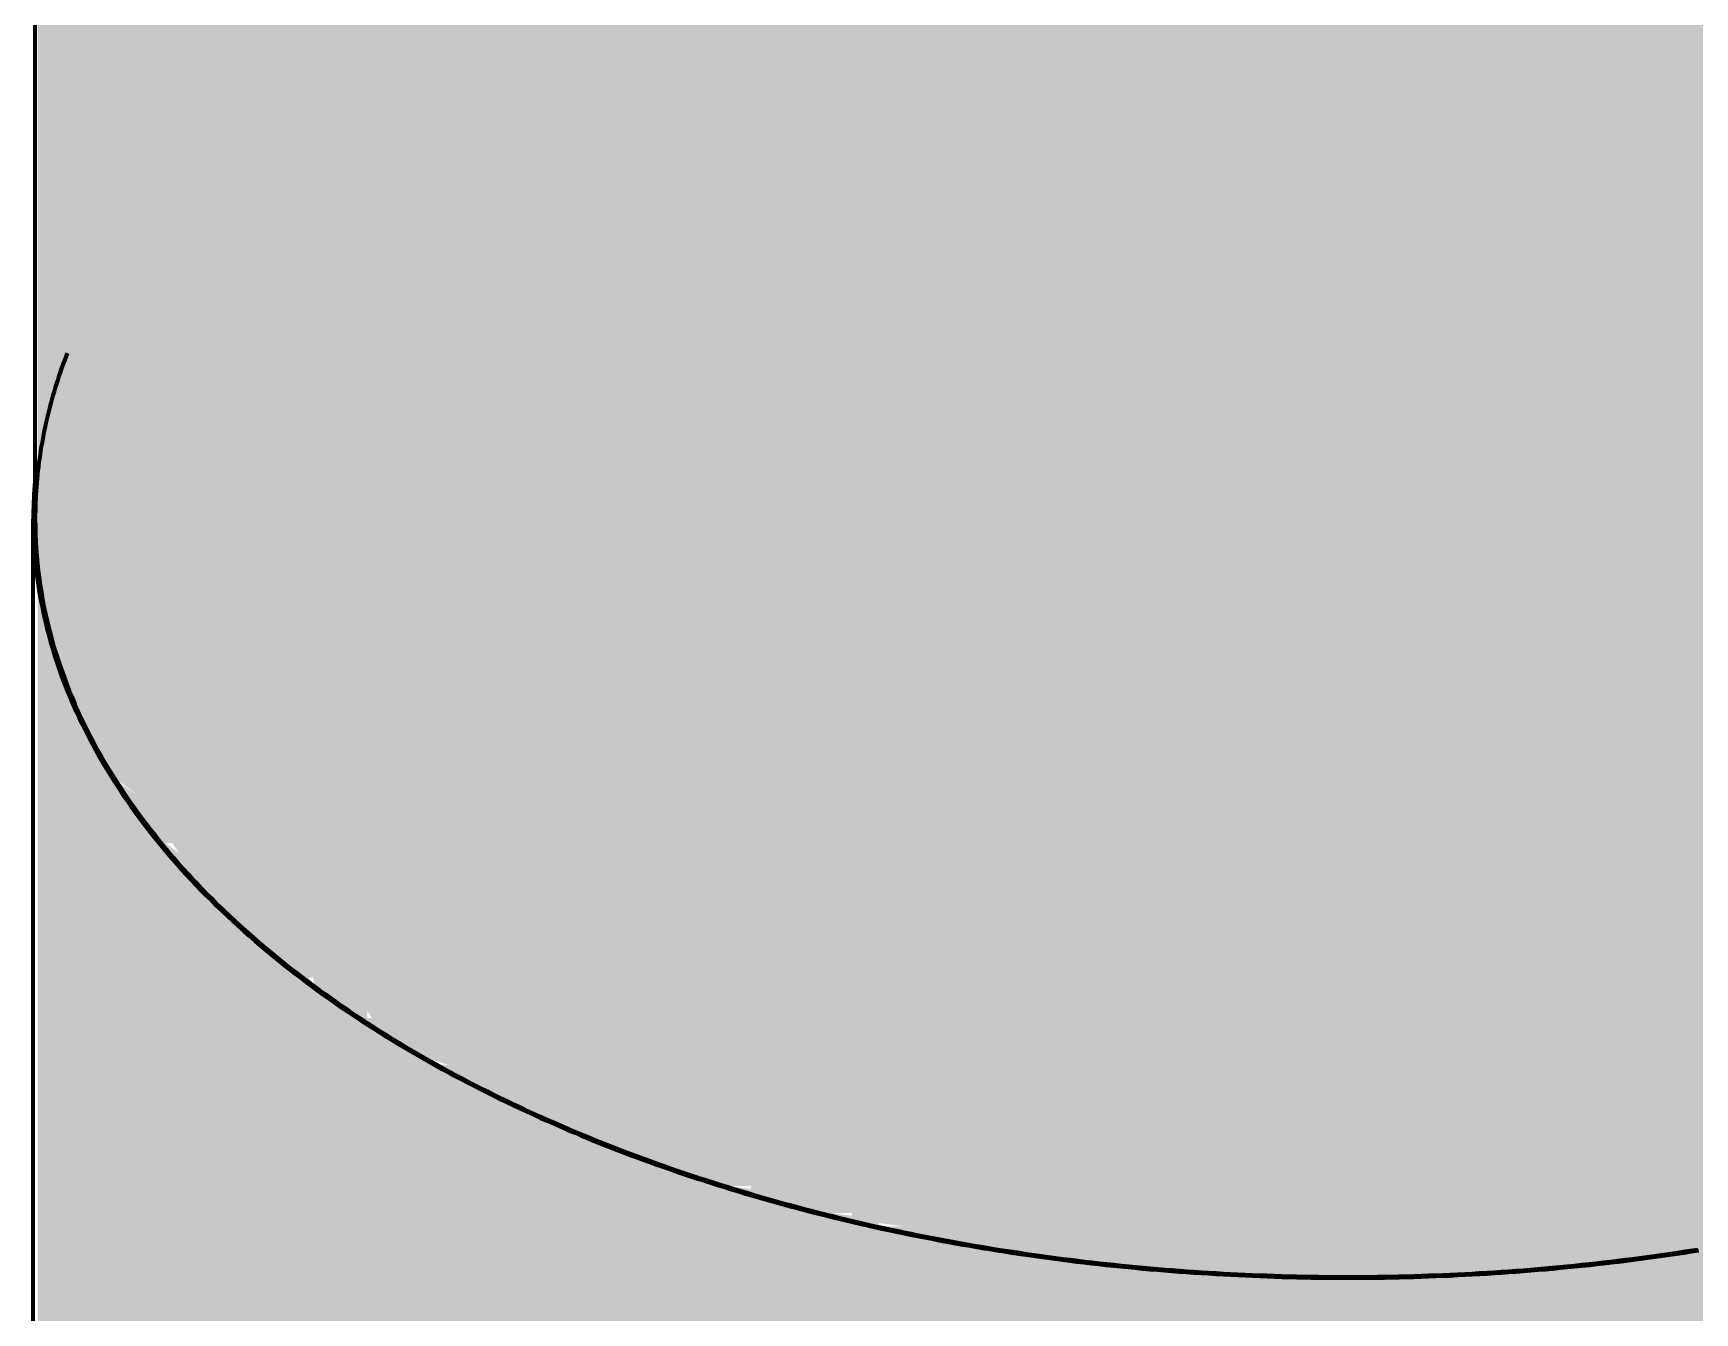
# Model space of a CAD drawing. Header units: millimetres. Extents: x 0 to 420, y 0 to 297.
# Drawn here: x 215.06 to 239.75, y 198.95 to 217.97 of the extents above; entities that cross this region are included whole.
import ezdxf

# ---------------------------------------------------------------- set-up
doc = ezdxf.new("R2010")
doc.units = ezdxf.units.MM
doc.layers.add('01-VISIBLE', color=7, linetype='CONTINUOUS', lineweight=70)
doc.layers.add('13-GRAFICA', color=30, linetype='CONTINUOUS', lineweight=18)

msp = doc.modelspace()

# ---------------------------------------------------------------- hatches: boundary and pattern name
at = {"layer": '13-GRAFICA', "true_color": 0xb21820}
h = msp.add_hatch(color=7, dxfattribs=at)
h.dxf.hatch_style = 1
h.paths.add_polyline_path([(215.126, 188.232), (215.226, 188.232), (215.226, 187.532), (215.326, 187.532), (215.326, 186.832), (215.426, 186.832), (215.426, 191.432), (215.326, 191.432), (215.326, 191.632), (215.426, 191.632), (215.426, 209.132), (215.326, 209.132), (215.326, 209.532), (215.226, 209.532), (215.226, 210.632), (215.126, 210.632), (215.126, 233.832), (215.226, 233.832), (215.226, 233.032), (215.326, 233.032), (215.426, 231.632), (215.526, 231.632), (215.526, 231.432), (215.626, 231.382), (215.626, 208.332), (215.626, 190.732), (215.626, 184.832), (215.526, 184.832), (215.526, 184.732), (215.326, 184.632), (215.226, 184.232), (215.126, 184.232)])
h = msp.add_hatch(color=7, dxfattribs=at)
h.dxf.hatch_style = 1
h.paths.add_polyline_path([(215.726, 231.332), (215.726, 231.132), (215.826, 231.132), (215.826, 230.932), (215.926, 230.932), (215.926, 230.732), (216.026, 230.732), (216.226, 230.132), (216.426, 230.032), (216.426, 229.832), (216.526, 229.832), (216.726, 229.232), (216.726, 206.432), (216.626, 206.432), (216.626, 206.632), (216.226, 206.932), (216.226, 207.132), (216.026, 207.232), (215.926, 207.732), (215.826, 207.732), (215.826, 208.032), (215.726, 208.032), (215.726, 208.332), (215.626, 208.332), (215.626, 231.382)])
h = msp.add_hatch(color=7, dxfattribs=at)
h.dxf.hatch_style = 1
h.paths.add_polyline_path([(216.926, 229.132), (217.026, 228.732), (217.026, 205.932), (217.026, 188.432), (217.026, 174.232), (216.926, 174.432), (216.726, 174.432), (216.726, 174.532), (216.726, 188.932), (216.726, 206.432), (216.726, 229.232)])
h = msp.add_hatch(color=7, dxfattribs=at)
h.dxf.hatch_style = 1
h.paths.add_polyline_path([(217.126, 228.732), (219.226, 226.532), (219.226, 203.932), (219.126, 203.932), (218.926, 204.232), (218.726, 204.232), (218.526, 204.532), (218.326, 204.532), (218.226, 204.732), (218.026, 204.732), (218.026, 204.832), (217.826, 204.932), (217.826, 205.132), (217.426, 205.432), (217.426, 205.632), (217.326, 205.632), (217.126, 205.932), (217.026, 205.932), (217.026, 228.732)])
h = msp.add_hatch(color=7, dxfattribs=at)
h.dxf.hatch_style = 1
h.paths.add_polyline_path([(222.726, 224.532), (222.826, 224.332), (223.126, 224.332), (223.126, 224.232), (223.426, 224.232), (223.426, 224.132), (223.726, 224.132), (223.726, 224.032), (224.626, 223.832), (224.626, 223.732), (224.826, 223.732), (224.826, 223.632), (225.126, 223.632), (225.126, 223.532), (225.426, 223.532), (225.426, 223.432), (225.726, 223.432), (225.726, 223.332), (226.026, 223.332), (226.026, 223.232), (226.326, 223.232), (226.326, 223.132), (226.626, 223.132), (226.626, 223.032), (226.926, 223.032), (226.926, 222.932), (228.126, 222.832), (228.126, 222.732), (229.226, 222.632), (229.226, 222.532), (229.726, 222.532), (229.726, 222.432), (230.326, 222.432), (230.326, 222.332), (230.826, 222.332), (230.826, 222.232), (232.526, 222.232), (232.526, 222.132), (235.326, 222.132), (235.326, 222.032), (235.826, 222.032), (235.826, 222.132), (236.826, 222.132), (236.826, 222.232), (237.726, 222.232), (237.726, 222.332), (239.626, 222.432), (239.626, 222.532), (240.426, 222.532), (240.426, 222.632), (240.726, 222.632), (240.726, 222.732), (241.126, 222.732), (241.126, 222.832), (241.526, 222.832), (241.526, 222.932), (241.926, 222.932), (241.926, 223.032), (242.326, 223.032), (242.326, 223.132), (242.726, 223.132), (242.726, 223.232), (243.126, 223.232), (243.126, 223.332), (243.426, 223.332), (243.426, 223.432), (243.826, 223.432), (243.826, 223.532), (244.526, 223.632), (244.526, 223.732), (244.726, 223.732), (244.726, 223.832), (245.026, 223.832), (245.026, 223.932), (245.226, 223.932), (245.226, 224.032), (245.426, 224.032), (245.426, 224.132), (245.626, 224.132), (245.626, 224.232), (245.826, 224.232), (245.826, 224.332), (246.126, 224.332), (246.126, 224.432), (246.326, 224.432), (246.326, 224.532), (246.526, 224.532), (246.526, 224.632), (246.726, 224.632), (246.726, 224.732), (246.926, 224.732), (246.926, 224.832), (247.226, 224.832), (247.226, 224.932), (247.426, 224.932), (247.426, 225.032), (247.626, 225.032), (247.626, 225.132), (247.826, 225.132), (247.826, 225.232), (248.126, 225.332), (248.126, 214.432), (248.026, 214.432), (248.026, 214.232), (247.826, 214.132), (247.826, 213.932), (247.526, 213.732), (247.526, 213.532), (247.326, 213.432), (247.326, 213.232), (247.226, 213.232), (247.126, 212.932), (247.026, 212.932), (247.026, 207.832), (247.226, 207.832), (247.226, 207.732), (247.526, 207.832), (247.626, 208.032), (248.226, 208.232), (248.326, 208.432), (248.726, 208.532), (248.826, 208.732), (249.426, 208.932), (249.526, 209.132), (250.126, 209.332), (250.126, 213.732), (250.226, 213.732), (250.326, 213.932), (250.526, 213.932), (250.526, 214.132), (250.626, 214.132), (250.626, 227.232), (250.926, 227.332), (250.926, 227.532), (251.326, 227.832), (251.326, 228.032), (251.726, 228.332), (251.726, 228.532), (252.026, 228.732), (252.026, 205.632), (251.926, 205.632), (251.726, 205.332), (251.526, 205.332), (251.026, 204.732), (250.826, 204.732), (250.326, 204.132), (250.126, 204.132), (249.526, 203.432), (249.326, 203.432), (249.326, 203.332), (248.726, 203.132), (248.626, 202.932), (248.426, 202.932), (248.426, 202.832), (248.226, 202.832), (248.226, 202.732), (248.026, 202.732), (248.026, 202.632), (247.826, 202.632), (247.826, 202.532), (247.226, 202.332), (247.126, 202.132), (246.926, 202.132), (246.926, 202.032), (246.726, 202.032), (246.726, 201.932), (246.526, 201.932), (246.526, 201.832), (246.326, 201.832), (246.326, 201.732), (246.126, 201.732), (246.126, 201.632), (245.926, 201.632), (245.926, 201.532), (245.226, 201.432), (245.226, 201.332), (244.926, 201.332), (244.926, 201.232), (244.626, 201.232), (244.626, 201.132), (244.326, 201.132), (244.326, 201.032), (244.026, 201.032), (244.026, 200.932), (243.726, 200.932), (243.726, 200.832), (243.426, 200.832), (243.426, 200.732), (243.126, 200.732), (243.126, 200.632), (242.826, 200.632), (242.826, 200.532), (242.526, 200.532), (242.526, 200.432), (242.226, 200.432), (242.226, 200.332), (241.026, 200.232), (241.026, 200.132), (240.426, 200.132), (240.426, 200.032), (239.826, 200.032), (239.826, 199.932), (239.226, 199.932), (239.226, 199.832), (238.626, 199.832), (238.626, 199.732), (238.026, 199.732), (238.026, 199.632), (232.526, 199.532), (232.526, 199.632), (231.626, 199.632), (231.626, 199.732), (230.726, 199.732), (230.726, 199.832), (228.426, 200.032), (228.426, 200.132), (228.026, 200.132), (228.026, 200.232), (227.226, 200.332), (227.226, 200.432), (226.926, 200.432), (226.926, 200.532), (226.526, 200.532), (226.526, 200.632), (226.126, 200.632), (226.126, 200.732), (225.726, 200.732), (225.726, 200.832), (225.426, 200.832), (225.426, 200.932), (225.026, 200.932), (225.026, 201.032), (224.326, 201.132), (224.326, 201.232), (224.126, 201.232), (224.126, 201.332), (223.926, 201.332), (223.926, 201.432), (223.626, 201.432), (223.626, 201.532), (223.426, 201.532), (223.426, 201.632), (223.226, 201.632), (223.226, 201.732), (223.026, 201.732), (223.026, 201.832), (222.826, 201.832), (222.826, 201.932), (222.526, 201.932), (222.526, 202.032), (222.526, 224.599)])
h = msp.add_hatch(color=7, dxfattribs=at)
h.dxf.hatch_style = 1
h.paths.add_polyline_path([(219.426, 226.532), (219.726, 226.132), (220.126, 226.032), (220.226, 225.832), (220.426, 225.832), (220.426, 225.732), (220.826, 225.632), (220.926, 225.432), (221.526, 225.232), (221.626, 225.032), (222.026, 224.932), (222.126, 224.732), (222.526, 224.599), (222.526, 202.032), (222.326, 202.032), (222.326, 202.132), (222.126, 202.132), (222.126, 202.232), (221.926, 202.232), (221.926, 202.332), (221.726, 202.332), (221.726, 202.432), (221.426, 202.432), (221.426, 202.532), (221.226, 202.532), (221.226, 202.632), (220.626, 202.832), (220.426, 203.132), (220.226, 203.132), (220.026, 203.432), (219.826, 203.432), (219.726, 203.632), (219.526, 203.632), (219.426, 203.832), (219.226, 203.832), (219.226, 203.932), (219.226, 226.532)])
at = {"layer": '13-GRAFICA', "true_color": 0xffffff}
h = msp.add_hatch(color=7, dxfattribs=at)
h.dxf.hatch_style = 1
h.paths.add_polyline_path([(215.226, 210.632), (215.226, 209.532), (215.326, 209.532), (215.326, 209.132), (215.426, 209.132), (215.426, 191.632), (215.326, 191.632), (215.326, 191.932), (215.226, 191.932), (215.226, 192.232), (215.126, 192.232), (215.126, 210.632)])
h = msp.add_hatch(color=7, dxfattribs=at)
h.dxf.hatch_style = 1
h.paths.add_polyline_path([(215.726, 208.332), (215.726, 208.032), (215.826, 208.032), (215.826, 207.732), (215.926, 207.732), (216.026, 207.232), (216.226, 207.132), (216.226, 206.932), (216.326, 206.932), (216.326, 206.832), (216.626, 206.632), (216.626, 206.432), (216.726, 206.432), (216.726, 188.932), (216.626, 188.932), (216.626, 189.132), (216.226, 189.432), (216.226, 189.632), (216.126, 189.632), (216.026, 189.932), (215.926, 189.932), (215.826, 190.532), (215.726, 190.532), (215.726, 190.732), (215.626, 190.732), (215.626, 208.332)])
h = msp.add_hatch(color=7, dxfattribs=at)
h.dxf.hatch_style = 1
h.paths.add_polyline_path([(231.726, 182.132), (231.726, 182.232), (230.826, 182.232), (230.826, 182.332), (229.926, 182.332), (229.926, 182.432), (228.426, 182.532), (228.426, 182.632), (227.626, 182.732), (227.626, 182.832), (227.326, 182.832), (227.326, 182.932), (226.926, 182.932), (226.926, 183.032), (226.126, 183.132), (226.126, 183.232), (225.826, 183.232), (225.826, 183.332), (225.426, 183.332), (225.426, 183.432), (225.026, 183.432), (225.026, 183.532), (224.326, 183.632), (224.326, 183.732), (224.126, 183.732), (224.126, 183.832), (223.926, 183.832), (223.926, 183.932), (223.626, 183.932), (223.626, 184.032), (223.426, 184.032), (223.426, 184.132), (223.226, 184.132), (223.226, 184.232), (223.026, 184.232), (223.026, 184.332), (222.826, 184.332), (222.826, 184.432), (222.526, 184.432), (222.526, 184.532), (222.326, 184.532), (222.326, 184.632), (222.126, 184.632), (222.126, 184.732), (221.926, 184.732), (221.926, 184.832), (221.726, 184.832), (221.726, 184.932), (221.426, 184.932), (221.426, 185.032), (221.226, 185.032), (221.226, 185.132), (220.626, 185.332), (220.426, 185.632), (220.226, 185.632), (220.026, 185.932), (219.826, 185.932), (219.726, 186.132), (219.526, 186.132), (219.326, 186.432), (219.126, 186.432), (219.126, 186.532), (219.026, 186.532), (218.926, 186.732), (218.726, 186.732), (218.526, 187.032), (218.326, 187.032), (218.226, 187.232), (218.026, 187.232), (218.026, 187.332), (217.726, 187.532), (217.726, 187.732), (217.326, 188.032), (217.326, 188.232), (217.026, 188.432), (217.026, 205.932), (217.426, 205.632), (217.426, 205.432), (217.826, 205.132), (217.826, 204.932), (217.926, 204.932), (218.026, 204.732), (218.226, 204.732), (218.326, 204.532), (218.526, 204.532), (218.726, 204.232), (218.926, 204.232), (219.226, 203.832), (219.426, 203.832), (219.526, 203.632), (219.726, 203.632), (219.826, 203.432), (220.026, 203.432), (220.026, 203.332), (220.126, 203.332), (220.226, 203.132), (220.426, 203.132), (220.626, 202.832), (220.826, 202.832), (220.826, 202.732), (221.026, 202.732), (221.026, 202.632), (221.226, 202.632), (221.226, 202.532), (221.426, 202.532), (221.426, 202.432), (221.726, 202.432), (221.726, 202.332), (221.926, 202.332), (221.926, 202.232), (222.126, 202.232), (222.126, 202.132), (222.326, 202.132), (222.326, 202.032), (222.526, 202.032), (222.526, 201.932), (222.826, 201.932), (222.826, 201.832), (223.026, 201.832), (223.026, 201.732), (223.226, 201.732), (223.226, 201.632), (223.426, 201.632), (223.426, 201.532), (223.626, 201.532), (223.626, 201.432), (223.926, 201.432), (223.926, 201.332), (224.126, 201.332), (224.126, 201.232), (224.326, 201.232), (224.326, 201.132), (225.026, 201.032), (225.026, 200.932), (225.426, 200.932), (225.426, 200.832), (226.126, 200.732), (226.126, 200.632), (226.526, 200.632), (226.526, 200.532), (226.926, 200.532), (226.926, 200.432), (227.626, 200.332), (227.626, 200.232), (228.026, 200.232), (228.026, 200.132), (228.426, 200.132), (228.426, 200.032), (230.726, 199.832), (230.726, 199.732), (231.626, 199.732), (231.626, 199.632), (232.526, 199.632), (232.526, 199.532), (238.026, 199.632), (238.026, 199.732), (238.626, 199.732), (238.626, 199.832), (239.226, 199.832), (239.226, 199.932), (239.826, 199.932), (239.826, 200.032), (240.426, 200.032), (240.426, 200.132), (242.226, 200.332), (242.226, 200.432), (242.526, 200.432), (242.526, 200.532), (242.826, 200.532), (242.826, 200.632), (243.126, 200.632), (243.126, 200.732), (243.426, 200.732), (243.426, 200.832), (243.726, 200.832), (243.726, 200.932), (244.026, 200.932), (244.026, 201.032), (244.326, 201.032), (244.326, 201.132), (244.626, 201.132), (244.626, 201.232), (244.926, 201.232), (244.926, 201.332), (245.226, 201.332), (245.226, 201.432), (245.926, 201.532), (245.926, 201.632), (246.126, 201.632), (246.126, 201.732), (246.326, 201.732), (246.326, 201.832), (246.526, 201.832), (246.526, 201.932), (247.126, 202.132), (247.226, 202.332), (247.426, 202.332), (247.426, 202.432), (247.626, 202.432), (247.626, 202.532), (247.826, 202.532), (247.826, 202.632), (248.026, 202.632), (248.026, 202.732), (248.626, 202.932), (248.726, 203.132), (248.926, 203.132), (248.926, 203.232), (249.526, 203.432), (250.126, 204.132), (250.326, 204.132), (250.826, 204.732), (251.026, 204.732), (251.526, 205.332), (251.726, 205.332), (251.726, 205.432), (252.026, 205.632), (252.026, 188.132), (251.926, 188.132), (251.726, 187.832), (251.526, 187.832), (251.026, 187.232), (250.826, 187.232), (250.226, 186.532), (250.026, 186.532), (249.526, 185.932), (249.326, 185.932), (249.326, 185.832), (249.126, 185.832), (249.126, 185.732), (248.526, 185.532), (248.426, 185.332), (248.226, 185.332), (248.226, 185.232), (248.026, 185.232), (248.026, 185.132), (247.826, 185.132), (247.826, 185.032), (247.626, 185.032), (247.626, 184.932), (247.026, 184.732), (246.926, 184.532), (246.726, 184.532), (246.726, 184.432), (246.526, 184.432), (246.526, 184.332), (246.326, 184.332), (246.326, 184.232), (246.126, 184.232), (246.126, 184.132), (245.826, 184.132), (245.826, 184.032), (245.526, 184.032), (245.526, 183.932), (245.226, 183.932), (245.226, 183.832), (244.926, 183.832), (244.926, 183.732), (244.626, 183.732), (244.626, 183.632), (244.326, 183.632), (244.326, 183.532), (244.026, 183.532), (244.026, 183.432), (243.726, 183.432), (243.726, 183.332), (243.426, 183.332), (243.426, 183.232), (243.126, 183.232), (243.126, 183.132), (242.826, 183.132), (242.826, 183.032), (242.426, 183.032), (242.426, 182.932), (241.626, 182.832), (241.626, 182.732), (241.026, 182.732), (241.026, 182.632), (239.226, 182.432), (239.226, 182.332), (237.926, 182.232), (237.926, 182.132), (235.426, 182.132), (235.426, 182.032), (232.626, 182.032), (232.626, 182.132)])

# ---------------------------------------------------------------- linework, layer by layer
at = {"layer": '01-VISIBLE'}
for p, q in [((215.091, 210.743), (215.091, 233.032)), ((215.061, 193.268), (215.061, 210.743))]:
    msp.add_line(p, q, dxfattribs=at)
for points in [[(215.566, 213.212), (215.544, 213.156), (215.523, 213.1), (215.502, 213.043), (215.482, 212.987), (215.462, 212.93), (215.443, 212.873), (215.424, 212.815), (215.406, 212.758), (215.388, 212.701), (215.37, 212.643), (215.353, 212.585), (215.337, 212.527), (215.321, 212.469), (215.306, 212.411), (215.291, 212.352), (215.277, 212.294), (215.263, 212.235), (215.249, 212.177), (215.237, 212.118), (215.224, 212.059), (215.213, 212), (215.201, 211.94), (215.191, 211.881), (215.18, 211.822), (215.171, 211.762), (215.162, 211.703), (215.153, 211.643), (215.145, 211.584), (215.138, 211.524), (215.131, 211.464), (215.124, 211.404), (215.118, 211.344), (215.113, 211.284), (215.108, 211.224), (215.104, 211.164), (215.101, 211.104), (215.098, 211.044), (215.095, 210.984), (215.093, 210.923), (215.092, 210.863), (215.091, 210.803), (215.091, 210.743)], [(215.091, 211.367), (215.085, 211.305), (215.08, 211.243), (215.075, 211.18), (215.071, 211.118), (215.068, 211.055), (215.065, 210.993), (215.063, 210.93), (215.062, 210.868), (215.061, 210.805), (215.061, 210.743)], [(215.061, 210.743), (215.062, 210.634), (215.064, 210.525), (215.069, 210.416), (215.075, 210.307), (215.083, 210.198), (215.093, 210.09), (215.105, 209.982), (215.119, 209.873), (215.134, 209.766), (215.151, 209.658), (215.17, 209.551), (215.191, 209.444), (215.213, 209.337), (215.237, 209.231), (215.263, 209.125), (215.29, 209.019), (215.319, 208.914), (215.35, 208.81), (215.382, 208.705), (215.416, 208.602), (215.451, 208.499), (215.488, 208.396), (215.527, 208.294), (215.567, 208.193), (215.608, 208.092), (215.651, 207.992), (215.695, 207.892), (215.741, 207.793), (215.788, 207.695), (215.836, 207.597), (215.886, 207.5), (215.936, 207.404), (215.989, 207.308), (216.042, 207.213), (216.097, 207.119), (216.152, 207.025), (216.209, 206.932), (216.268, 206.84), (216.327, 206.749), (216.387, 206.658), (216.449, 206.568), (216.511, 206.479), (216.574, 206.39), (216.639, 206.302), (216.704, 206.215), (216.771, 206.129), (216.838, 206.043), (216.906, 205.958), (216.975, 205.874), (217.045, 205.79), (217.116, 205.707), (217.188, 205.625), (217.26, 205.544), (217.334, 205.463), (217.408, 205.383), (217.483, 205.304), (217.558, 205.225), (217.635, 205.148), (217.712, 205.071), (217.789, 204.994), (217.868, 204.918), (217.947, 204.843), (218.026, 204.769), (218.107, 204.696), (218.188, 204.623), (218.269, 204.55), (218.351, 204.479), (218.434, 204.408), (218.518, 204.338), (218.601, 204.268), (218.686, 204.199), (218.771, 204.131), (218.856, 204.063), (218.942, 203.996), (219.029, 203.93), (219.116, 203.864), (219.203, 203.799), (219.291, 203.735), (219.379, 203.671), (219.468, 203.608), (219.557, 203.545), (219.647, 203.483), (219.737, 203.422), (219.827, 203.361), (219.918, 203.301), (220.01, 203.241), (220.101, 203.182), (220.193, 203.124), (220.286, 203.066), (220.378, 203.009), (220.472, 202.952), (220.565, 202.896), (220.659, 202.841), (220.753, 202.786), (220.847, 202.731), (220.942, 202.678), (221.037, 202.624), (221.133, 202.572), (221.228, 202.519), (221.324, 202.468), (221.421, 202.417), (221.517, 202.366), (221.614, 202.316), (221.711, 202.267), (221.808, 202.218), (221.906, 202.169), (222.004, 202.121), (222.102, 202.074), (222.2, 202.027), (222.299, 201.98), (222.398, 201.934), (222.497, 201.889), (222.596, 201.844), (222.696, 201.8), (222.795, 201.756), (222.895, 201.712), (222.995, 201.669), (223.096, 201.627), (223.196, 201.585), (223.297, 201.543), (223.398, 201.502), (223.499, 201.462), (223.601, 201.422), (223.702, 201.382), (223.804, 201.343), (223.906, 201.304), (224.008, 201.266), (224.11, 201.228), (224.212, 201.191), (224.315, 201.154), (224.418, 201.118), (224.521, 201.082), (224.624, 201.046), (224.727, 201.011), (224.83, 200.976), (224.933, 200.942), (225.037, 200.908), (225.141, 200.875), (225.245, 200.842), (225.349, 200.809), (225.453, 200.777), (225.557, 200.746), (225.662, 200.714), (225.766, 200.684), (225.871, 200.653), (225.976, 200.623), (226.081, 200.594), (226.186, 200.565), (226.291, 200.536), (226.396, 200.508), (226.501, 200.48), (226.607, 200.452), (226.712, 200.425), (226.818, 200.398), (226.924, 200.372), (227.03, 200.346), (227.136, 200.321), (227.242, 200.296), (227.348, 200.271), (227.454, 200.247), (227.56, 200.223), (227.667, 200.199), (227.773, 200.176), (227.88, 200.154), (227.986, 200.131), (228.093, 200.109), (228.2, 200.088), (228.307, 200.067), (228.414, 200.046), (228.521, 200.025), (228.628, 200.005), (228.735, 199.986), (228.843, 199.966), (228.95, 199.948), (229.057, 199.929), (229.165, 199.911), (229.272, 199.893), (229.38, 199.876), (229.488, 199.859), (229.595, 199.842), (229.703, 199.826), (229.811, 199.81), (229.919, 199.794), (230.027, 199.779), (230.135, 199.764), (230.243, 199.75), (230.351, 199.736), (230.459, 199.722), (230.567, 199.709), (230.675, 199.696), (230.783, 199.683), (230.892, 199.671), (231, 199.659), (231.108, 199.648), (231.217, 199.637), (231.325, 199.626), (231.434, 199.615), (231.542, 199.605), (231.651, 199.595), (231.759, 199.586), (231.868, 199.577), (231.977, 199.568), (232.085, 199.56), (232.194, 199.552), (232.303, 199.545), (232.411, 199.537), (232.52, 199.531), (232.629, 199.524), (232.738, 199.518), (232.847, 199.512), (232.956, 199.507), (233.064, 199.502), (233.173, 199.497), (233.282, 199.492), (233.391, 199.488), (233.5, 199.485), (233.609, 199.481), (233.718, 199.478), (233.827, 199.476), (233.936, 199.473), (234.045, 199.471), (234.154, 199.47), (234.263, 199.469), (234.372, 199.468), (234.481, 199.467), (234.59, 199.467), (234.699, 199.467), (234.808, 199.468), (234.917, 199.469), (235.026, 199.47), (235.134, 199.471), (235.243, 199.473), (235.352, 199.476), (235.461, 199.478), (235.57, 199.481), (235.679, 199.485), (235.788, 199.488), (235.897, 199.492), (236.006, 199.497), (236.115, 199.501), (236.224, 199.507), (236.333, 199.512), (236.441, 199.518), (236.55, 199.524), (236.659, 199.53), (236.768, 199.537), (236.876, 199.545), (236.985, 199.552), (237.094, 199.56), (237.203, 199.568), (237.311, 199.577), (237.42, 199.586), (237.528, 199.595), (237.637, 199.605), (237.745, 199.615), (237.854, 199.626), (237.962, 199.636), (238.071, 199.647), (238.179, 199.659), (238.287, 199.671), (238.396, 199.683), (238.504, 199.696), (238.612, 199.709), (238.72, 199.722), (238.829, 199.736), (238.937, 199.75), (239.045, 199.764), (239.153, 199.779), (239.261, 199.794), (239.368, 199.81), (239.476, 199.826), (239.584, 199.842), (239.692, 199.858), (239.799, 199.875)], [(215.091, 210.743), (215.092, 210.634), (215.094, 210.525), (215.099, 210.416), (215.105, 210.308), (215.113, 210.199), (215.123, 210.091), (215.135, 209.983), (215.149, 209.875), (215.164, 209.767), (215.181, 209.66), (215.2, 209.552), (215.22, 209.446), (215.243, 209.339), (215.267, 209.233), (215.292, 209.127), (215.32, 209.022), (215.349, 208.917), (215.379, 208.813), (215.412, 208.709), (215.445, 208.605), (215.481, 208.502), (215.518, 208.4), (215.556, 208.298), (215.596, 208.197), (215.637, 208.096), (215.68, 207.996), (215.724, 207.897), (215.77, 207.798), (215.816, 207.7), (215.865, 207.602), (215.914, 207.505), (215.965, 207.409), (216.017, 207.313), (216.071, 207.219), (216.125, 207.124), (216.181, 207.031), (216.238, 206.938), (216.296, 206.846), (216.355, 206.755), (216.415, 206.664), (216.476, 206.574), (216.539, 206.485), (216.602, 206.397), (216.666, 206.309), (216.732, 206.222), (216.798, 206.136), (216.865, 206.05), (216.933, 205.965), (217.002, 205.881), (217.072, 205.798), (217.143, 205.715), (217.215, 205.633), (217.287, 205.552), (217.36, 205.471), (217.434, 205.391), (217.509, 205.312), (217.584, 205.234), (217.661, 205.156), (217.737, 205.079), (217.815, 205.003), (217.893, 204.927), (217.972, 204.853), (218.052, 204.778), (218.132, 204.705), (218.213, 204.632), (218.294, 204.56), (218.376, 204.488), (218.459, 204.418), (218.542, 204.347), (218.626, 204.278), (218.71, 204.209), (218.795, 204.141), (218.88, 204.073), (218.966, 204.006), (219.053, 203.94), (219.139, 203.875), (219.227, 203.81), (219.314, 203.745), (219.403, 203.682), (219.491, 203.619), (219.58, 203.556), (219.67, 203.494), (219.76, 203.433), (219.85, 203.372), (219.941, 203.312), (220.032, 203.253), (220.124, 203.194), (220.215, 203.136), (220.308, 203.078), (220.4, 203.021), (220.493, 202.964), (220.587, 202.908), (220.68, 202.853), (220.774, 202.798), (220.869, 202.744), (220.963, 202.69), (221.058, 202.637), (221.153, 202.584), (221.249, 202.532), (221.345, 202.48), (221.441, 202.429), (221.537, 202.379), (221.634, 202.329), (221.731, 202.28), (221.828, 202.231), (221.925, 202.182), (222.023, 202.134), (222.121, 202.087), (222.219, 202.04), (222.318, 201.994), (222.416, 201.948), (222.515, 201.903), (222.615, 201.858), (222.714, 201.813), (222.813, 201.77), (222.913, 201.726), (223.013, 201.683), (223.114, 201.641), (223.214, 201.599), (223.315, 201.558), (223.415, 201.517), (223.516, 201.476), (223.618, 201.436), (223.719, 201.396), (223.82, 201.357), (223.922, 201.319), (224.024, 201.281), (224.126, 201.243), (224.228, 201.206), (224.331, 201.169), (224.433, 201.132), (224.536, 201.096), (224.639, 201.061), (224.742, 201.026), (224.845, 200.991), (224.948, 200.957), (225.052, 200.923), (225.155, 200.89), (225.259, 200.857), (225.363, 200.825), (225.467, 200.793), (225.571, 200.761), (225.675, 200.73), (225.78, 200.699), (225.884, 200.669), (225.989, 200.639), (226.094, 200.609), (226.198, 200.58), (226.303, 200.552), (226.408, 200.523), (226.514, 200.496), (226.619, 200.468), (226.724, 200.441), (226.83, 200.414), (226.935, 200.388), (227.041, 200.362), (227.147, 200.337), (227.253, 200.312), (227.359, 200.287), (227.465, 200.263), (227.571, 200.239), (227.677, 200.216), (227.784, 200.193), (227.89, 200.17), (227.997, 200.148), (228.103, 200.126), (228.21, 200.104), (228.317, 200.083), (228.423, 200.062), (228.53, 200.042), (228.637, 200.022), (228.744, 200.002), (228.851, 199.983), (228.959, 199.964), (229.066, 199.946), (229.173, 199.928), (229.28, 199.91), (229.388, 199.892), (229.495, 199.875), (229.603, 199.859), (229.711, 199.843), (229.818, 199.827), (229.926, 199.811), (230.034, 199.796), (230.141, 199.781), (230.249, 199.767), (230.357, 199.753), (230.465, 199.739), (230.573, 199.726), (230.681, 199.713), (230.789, 199.7), (230.897, 199.688), (231.006, 199.676), (231.114, 199.665), (231.222, 199.654), (231.33, 199.643), (231.439, 199.632), (231.547, 199.622), (231.655, 199.613), (231.764, 199.603), (231.872, 199.594), (231.981, 199.586), (232.089, 199.577), (232.198, 199.569), (232.306, 199.562), (232.415, 199.555), (232.523, 199.548), (232.632, 199.541), (232.741, 199.535), (232.849, 199.529), (232.958, 199.524), (233.067, 199.519), (233.175, 199.514), (233.284, 199.51), (233.393, 199.506), (233.502, 199.502), (233.61, 199.499), (233.719, 199.496), (233.828, 199.493), (233.937, 199.491), (234.046, 199.489), (234.154, 199.487), (234.263, 199.486), (234.372, 199.485), (234.481, 199.485), (234.59, 199.484), (234.698, 199.485), (234.807, 199.485), (234.916, 199.486), (235.025, 199.487), (235.134, 199.489), (235.242, 199.491), (235.351, 199.493), (235.46, 199.496), (235.569, 199.499), (235.678, 199.502), (235.786, 199.506), (235.895, 199.51), (236.004, 199.514), (236.112, 199.519), (236.221, 199.524), (236.33, 199.529), (236.439, 199.535), (236.547, 199.541), (236.656, 199.548), (236.764, 199.555), (236.873, 199.562), (236.982, 199.569), (237.09, 199.577), (237.199, 199.585), (237.307, 199.594), (237.415, 199.603), (237.524, 199.612), (237.632, 199.622), (237.741, 199.632), (237.849, 199.643), (237.957, 199.653), (238.065, 199.665), (238.174, 199.676), (238.282, 199.688), (238.39, 199.7), (238.498, 199.713), (238.606, 199.726), (238.714, 199.739), (238.822, 199.753), (238.93, 199.767), (239.038, 199.781), (239.146, 199.796), (239.253, 199.811), (239.361, 199.826), (239.469, 199.842), (239.576, 199.859), (239.684, 199.875), (239.791, 199.892)]]:
    msp.add_lwpolyline(points, dxfattribs=at)

doc.saveas('drawing.dxf')
